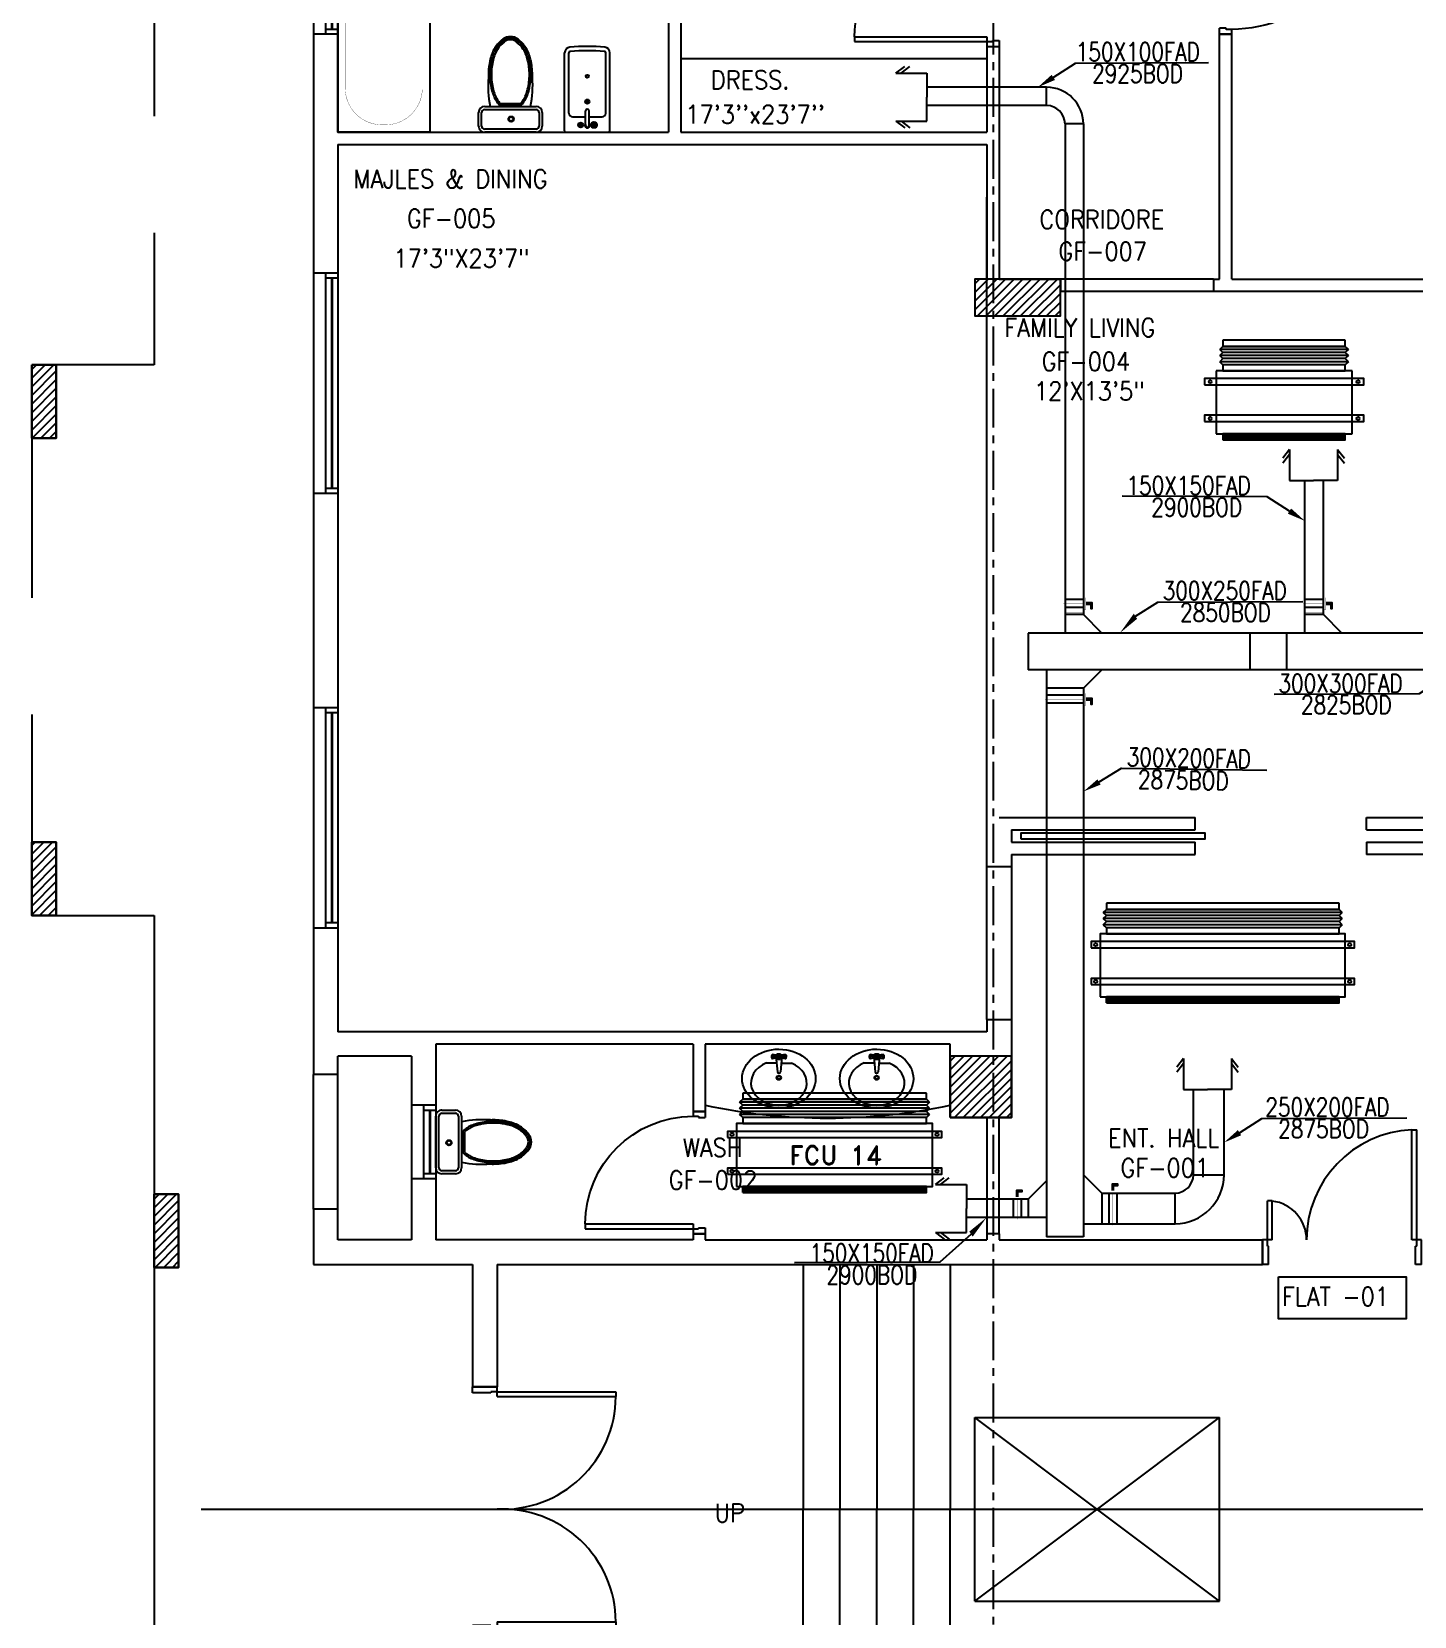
# Model space of a CAD drawing. Header units: millimetres. Extents: x -1288794 to 2153086, y -2701644 to -1335282.
# Drawn here: x 1378556 to 1389846, y -1492444 to -1479498 of the extents above; entities that cross this region are included whole.
import ezdxf

# ---------------------------------------------------------------- set-up
doc = ezdxf.new("R2010")
doc.units = ezdxf.units.MM
doc.header["$LTSCALE"] = 100
doc.linetypes.add('CENTER', pattern=[50.8, 31.75, -6.35, 6.35, -6.35])
doc.linetypes.add('DASHED2', pattern=[9.525, 6.35, -3.175])
for name, color, linetype in [('A-ANNO-TEXT', 8, 'Continuous'), ('A-DOOR', 4, 'Continuous'), ('A-FLOR-OVHD', 4, 'DASHED2'), ('A-FLOR-PFIX', 8, 'Continuous'), ('A-FLOR-SPCL', 8, 'Continuous'), ('A-GLAZ', 5, 'Continuous'), ('A-GRID', 253, 'CENTER'), ('A-WALL-FULL', 8, 'Continuous'), ('AC- VD', 5, 'Continuous'), ('AC-FAD', 6, 'Continuous'), ('AC-FAD TEXT', 6, 'Continuous'), ('AC-SAD TEXT', 3, 'Continuous'), ('FCU-AC', 160, 'Continuous'), ('L1-E014-C22-VAC (08-08-2010)$0$ETA-AC-DAMPER', 4, 'Continuous'), ('LINE', 1, 'Continuous'), ('S-COL- HACT.', 9, 'Continuous'), ('S-COL.', 8, 'Continuous')]:
    doc.layers.add(name, color=color, linetype=linetype)
doc.styles.add('ROMAND', font='romand')
doc.styles.add('ROMANS', font='romans.shx', dxfattribs={"width": 0.8})
doc.styles.add('SIMPLEX', font='simplex.shx', dxfattribs={"width": 0.8})
pattern_1 = [(45, (2502910.96, -1109556.65), (-35.355339, 35.355339), [])]

# ---------------------------------------------------------------- blocks, each defined once
blk = doc.blocks.new('D-200-DOUBLE')
for p, q in [((40, 200), (40, 1170)), ((40, 1170), (80, 1170)), ((80, 200), (80, 1170)), ((1920, 200), (1920, 1170)), ((1920, 1170), (1960, 1170)), ((1960, 200), (1960, 1170)), ((80, 200), (0, 200)), ((0, 200), (0, 0)), ((40, 200), (40, 148)), ((40, 148), (50, 148)), ((50, 148), (50, 0)), ((1920, 200), (1960, 200)), ((1950, 148), (1950, 0)), ((1960, 148), (1950, 148)), ((2000, 200), (1960, 200)), ((1960, 200), (1960, 148)), ((2000, 200), (2000, 0)), ((50, 0), (0, 0)), ((2000, 0), (1950, 0))]:
    blk.add_line(p, q)
at = {"linetype": 'Continuous'}
for centre, start, end in [((73, 242), 357.4314, 89.5378), ((1927, 242), 90.4622, 182.5686)]:
    blk.add_arc(centre, 928, start, end, dxfattribs=at)
blk = doc.blocks.new('D-120-R1')
for p, q in [((-80, 1180), (-40, 1180)), ((-80, 1180), (-80, 100)), ((-40, 1180), (-40, 55)), ((-1200, 100), (-1160, 100)), ((-1200, 100), (-1200, 0)), ((-1160, 100), (-1160, 55)), ((-1160, 55), (-1150, 55)), ((-1150, 55), (-1150, 0)), ((-80, 100), (0, 100)), ((-50, 55), (-40, 55)), ((-50, 55), (-50, 0)), ((-50, 0), (0, 0)), ((0, 100), (0, 0)), ((-1200, 0), (-1150, 0))]:
    blk.add_line(p, q)
at = {"linetype": 'Continuous'}
blk.add_arc((-80, 100), 1080, 90, 180, dxfattribs=at)
blk = doc.blocks.new('D-100-R1')
for p, q in [((-80, 980), (-80, 100)), ((-80, 980), (-40, 980)), ((-40, 980), (-40, 55)), ((-1000, 100), (-1000, 0)), ((-1000, 100), (-960, 100)), ((-960, 100), (-960, 55)), ((-960, 55), (-950, 55)), ((-950, 55), (-950, 0)), ((-80, 100), (0, 100)), ((-50, 55), (-50, 0)), ((-50, 55), (-40, 55)), ((-50, 0), (0, 0)), ((0, 100), (0, 0)), ((-1000, 0), (-950, 0))]:
    blk.add_line(p, q)
at = {"linetype": 'Continuous'}
blk.add_arc((-80, 100), 880, 90, 180, dxfattribs=at)
blk = doc.blocks.new('WC-1')
for p, q in [((-210, 0), (210, 0)), ((-260, -160), (-260, -50)), ((-235, -160), (-235, -50)), ((-210, -25), (210, -25)), ((235, -50), (235, -160)), ((260, -50), (260, -160)), ((210, -185), (-210, -185)), ((210, -210), (-210, -210)), ((91, -223), (-91, -223)), ((86, -235), (-86, -235))]:
    blk.add_line(p, q)
for radius in [22.1, 17.1]:
    blk.add_circle((-6, -107), radius)
for centre, radius, start, end in [((-210, -50), 50, 90, 180), ((-210, -50), 25, 90, 180), ((210, -50), 50, 360, 90), ((210, -50), 25, 360, 90), ((-210, -160), 50, 180, 270), ((-210, -160), 25, 180, 270), ((722, -383), 904, 168.9529, 184.0632), ((178, -428), 341, 149.8586, 166.4766), ((69, -365), 214, 138.4152, 149.8586), ((69, -365), 201, 139.9943, 149.8586), ((-69, -365), 201, 30.1414, 40.0057), ((-69, -365), 214, 30.1414, 41.5848), ((-178, -428), 341, 13.5234, 30.1414), ((210, -160), 25, 270, 360), ((210, -160), 50, 270, 360), ((352, -470), 520, 166.4766, 180), ((352, -470), 507, 166.4766, 180), ((178, -428), 328, 149.8586, 166.4766), ((-178, -428), 328, 13.5234, 30.1414), ((-352, -470), 507, 360, 13.5234), ((-352, -470), 520, 360, 13.5234), ((352, -470), 532, 177.5541, 180), ((352, -470), 532, 180, 193.5234), ((352, -470), 520, 180, 193.5234), ((352, -470), 507, 180, 193.5234), ((-352, -470), 507, 346.4766, 360), ((-352, -470), 520, 346.4766, 360), ((-352, -470), 532, 346.4766, 360), ((-352, -470), 532, 360, 2.4459), ((178, -512), 353, 193.5234, 210.1414), ((178, -512), 341, 193.5234, 210.1414), ((178, -512), 328, 193.5234, 210.1414), ((-178, -512), 328, 329.8586, 346.4766), ((-178, -512), 341, 329.8586, 346.4766), ((-178, -512), 353, 329.8586, 346.4766), ((69, -575), 226, 210.1414, 234.4972), ((69, -575), 214, 210.1414, 234.4972), ((69, -575), 201, 210.1414, 234.4972), ((0, -672), 108, 234.4972, 270), ((0, -672), 95.9, 234.4972, 270), ((0, -672), 83.4, 234.4972, 270), ((0, -672), 83.4, 270, 305.5028), ((0, -672), 95.9, 270, 305.5028), ((0, -672), 108, 270, 305.5028), ((-69, -575), 201, 305.5028, 329.8586), ((-69, -575), 214, 305.5028, 329.8586), ((-69, -575), 226, 305.5028, 329.8586)]:
    blk.add_arc(centre, radius, start, end)
at = {"linetype": 'Continuous', "ltscale": 50}
blk.add_arc((-722, -383), 904, 355.9368, 11.0471, dxfattribs=at)
blk = doc.blocks.new('BIDET-1')
for p, q in [((175, 0), (-175, 0)), ((-185, -10), (-185, -649)), ((-15, -125), (-120, -125)), ((-39, -59), (-69, -59)), ((-54, -44), (-54, -74)), ((-15, -54), (-15, -174)), ((15, -54), (15, -174)), ((120, -125), (15, -125)), ((39, -59), (69, -59)), ((54, -44), (54, -74)), ((185, -10), (185, -649)), ((-150, -155), (-150, -649)), ((12, -250), (-12, -250)), ((-9, -259), (9, -241)), ((-9, -241), (9, -259)), ((0, -238), (0, -262)), ((150, -155), (150, -649))]:
    blk.add_line(p, q)
for centre, radius in [((-54, -59), 25), ((-54, -59), 20), ((-54, -59), 15.2), ((-54, -59), 10.2), ((54, -59), 20), ((54, -59), 15.2), ((54, -59), 10.2), ((0, -250), 17.5), ((0, -250), 12.5), ((0, -457), 12.5), ((0, -457), 10)]:
    blk.add_circle(centre, radius)
for centre, radius, start, end in [((-175, -10), 10, 90, 180), ((175, -10), 10, 0, 90), ((-120, -155), 30, 90, 180), ((0, -54), 20, 318.5904, 221.4096), ((0, -54), 15, 0, 180), ((120, -155), 30, 0, 90), ((0, -174), 15, 180, 0), ((-140, -649), 45, 180, 265.2062), ((-140, -649), 10, 180, 265.2062), ((0, 1020), 1720, 265.2062, 274.7938), ((0, 1020), 1685, 265.2062, 274.7938), ((140, -649), 10, 274.7938, 0), ((140, -649), 45, 274.7938, 0)]:
    blk.add_arc(centre, radius, start, end)
blk = doc.blocks.new('BT-2')
blk.add_lwpolyline([(0, 750), (1700, 750), (1700, 0), (0, 0)], close=True)
at = {"const_width": 2}
blk.add_lwpolyline([(60, 690), (1340, 690, -0.414214), (1640, 390), (1640, 360, -0.414214), (1340, 60), (60, 60)], format="xyb", close=True, dxfattribs=at)
blk.add_circle((125, 375), 31.9)
blk = doc.blocks.new('W-180')
for p, q in [((1800, 100), (0, 100)), ((1800, 0), (0, 0)), ((40, 0), (40, 100)), ((1760, 100), (1760, 0))]:
    blk.add_line(p, q)
at = {"linetype": 'Continuous'}
for p, q in [((1760, 53), (40, 53)), ((1760, 47), (40, 47))]:
    blk.add_line(p, q, dxfattribs=at)
blk = doc.blocks.new('W-60')
for p, q in [((600, 100), (0, 100)), ((600, 0), (0, 0)), ((40, 0), (40, 100)), ((560, 100), (560, 0))]:
    blk.add_line(p, q)
at = {"linetype": 'Continuous'}
for p, q in [((560, 53), (40, 53)), ((560, 47), (40, 47))]:
    blk.add_line(p, q, dxfattribs=at)
blk = doc.blocks.new('D-130-R')
for p, q in [((1220, 200), (1220, 1100)), ((1220, 1100), (1260, 1100)), ((1260, 200), (1260, 1100)), ((80, 520), (40, 520)), ((40, 200), (40, 520)), ((80, 200), (80, 520)), ((0, 0), (0, 200)), ((80, 200), (0, 200)), ((40, 150), (40, 200)), ((50, 150), (40, 150)), ((50, 0), (50, 150)), ((1300, 200), (1220, 200)), ((1260, 150), (1250, 150)), ((1250, 0), (1250, 150)), ((1260, 150), (1260, 200)), ((1300, 0), (1300, 200)), ((50, 0), (0, 0)), ((1300, 0), (1250, 0))]:
    blk.add_line(p, q)
for centre, radius, start, end in [((1260, 200), 900, 92.5473, 180), ((40, 200), 320, 0, 82.8192)]:
    blk.add_arc(centre, radius, start, end)
blk = doc.blocks.new('LAV-2')
for p, q in [((-21, 393), (-55, 399)), ((-1, 363), (-1, 399)), ((53, 399), (20, 393)), ((-102, 330), (-23, 330)), ((-21, 369), (-55, 363)), ((-24, 385), (-49, 381)), ((-24, 377), (-49, 381)), ((-25, 381), (-13, 258)), ((-19, 381), (17, 381)), ((23, 381), (11, 257)), ((53, 363), (20, 369)), ((21, 329), (101, 329)), ((47, 381), (23, 385)), ((47, 381), (23, 376))]:
    blk.add_line(p, q)
for centre, radius in [((-1, 381), 24), ((-1, 381), 18), ((-1, 209), 18), ((-1, 209), 13.2)]:
    blk.add_circle(centre, radius)
blk.add_arc((-1, 257), 12, 179.8053, 359.8053)
for centre, major_axis, ratio in [((-1, 202), (-300, 1), 0.8), ((53, 381), (0.1, 18), 0.333333)]:
    blk.add_ellipse(centre, major_axis=major_axis, ratio=ratio)
at = {"extrusion": (0, 0, -1)}
blk.add_ellipse((-55, 381), major_axis=(0.1, 18), ratio=0.333333, dxfattribs=at)
blk.add_ellipse((-1, 166), major_axis=(-228, 1), ratio=0.8, start_param=5.174, end_param=10.533963)
for points, knots in [([(-55, 365), (-55, 366), (-55, 366), (-55, 366), (-55, 366), (-56, 367), (-56, 368), (-57, 370), (-57, 371), (-58, 374), (-58, 375), (-58, 379), (-58, 381), (-58, 386), (-58, 388), (-57, 392), (-57, 393), (-56, 394), (-56, 395), (-55, 396), (-55, 396), (-55, 396), (-55, 397), (-55, 397)], [3.378318, 3.378318, 3.378318, 3.378318, 3.519844, 3.519844, 3.66137, 3.66137, 3.925951, 3.925951, 4.190531, 4.190531, 4.455112, 4.455112, 4.86737, 4.86737, 5.279628, 5.279628, 5.565785, 5.565785, 5.785568, 5.785568, 5.957, 5.957, 6.04646, 6.04646, 6.04646, 6.04646]), ([(-55, 397), (-55, 397), (-54, 396), (-54, 396), (-54, 396), (-53, 395), (-53, 394), (-52, 392), (-52, 391), (-52, 388), (-51, 387), (-51, 383), (-51, 381), (-51, 376), (-52, 374), (-52, 370), (-53, 369), (-53, 368), (-54, 367), (-54, 366), (-54, 366), (-55, 366), (-55, 365), (-55, 365)], [0.236726, 0.236726, 0.236726, 0.236726, 0.378252, 0.378252, 0.519778, 0.519778, 0.784358, 0.784358, 1.048939, 1.048939, 1.313519, 1.313519, 1.725777, 1.725777, 2.138035, 2.138035, 2.424192, 2.424192, 2.643976, 2.643976, 2.815407, 2.815407, 2.904867, 2.904867, 2.904867, 2.904867]), ([(53, 396), (53, 396), (53, 396), (53, 396), (53, 395), (52, 394), (52, 394), (51, 392), (51, 390), (50, 388), (50, 386), (50, 383), (50, 380), (50, 376), (50, 373), (51, 370), (51, 369), (52, 367), (52, 367), (53, 366), (53, 365), (53, 365), (53, 365), (53, 365)], [0.236726, 0.236726, 0.236726, 0.236726, 0.378252, 0.378252, 0.519778, 0.519778, 0.784358, 0.784358, 1.048939, 1.048939, 1.313519, 1.313519, 1.725777, 1.725777, 2.138035, 2.138035, 2.424192, 2.424192, 2.643976, 2.643976, 2.815407, 2.815407, 2.904867, 2.904867, 2.904867, 2.904867]), ([(53, 365), (53, 365), (53, 365), (54, 366), (54, 366), (55, 367), (55, 368), (56, 370), (56, 371), (56, 373), (57, 375), (57, 379), (57, 381), (57, 386), (56, 388), (56, 391), (55, 392), (55, 394), (54, 395), (54, 396), (54, 396), (54, 396), (53, 396), (53, 396)], [3.378318, 3.378318, 3.378318, 3.378318, 3.519844, 3.519844, 3.66137, 3.66137, 3.925951, 3.925951, 4.190531, 4.190531, 4.455112, 4.455112, 4.86737, 4.86737, 5.279628, 5.279628, 5.565785, 5.565785, 5.785568, 5.785568, 5.957, 5.957, 6.04646, 6.04646, 6.04646, 6.04646])]:
    blk.add_open_spline(points, degree=3, knots=knots)
blk = doc.blocks.new('fcu 3.5 tr')
at = {"layer": 'FCU-AC'}
h = blk.add_hatch(dxfattribs=at)
h.set_pattern_fill('NET', color=3)
h.paths.add_polyline_path([(100970, -1580238), (99070, -1580238), (99070, -1580288), (100970, -1580288)])
at = {"layer": 'FCU-AC', "color": 1}
for p, q in [((100970, -1579475), (99070, -1579475)), ((99070, -1579475), (99070, -1579525)), ((100970, -1579525), (100970, -1579475)), ((99070, -1579525), (100970, -1579525)), ((100970, -1579675), (99070, -1579675)), ((99070, -1579675), (99070, -1579725)), ((99070, -1579725), (100970, -1579725)), ((100970, -1579725), (100970, -1579675))]:
    blk.add_line(p, q, dxfattribs=at)
at = {"layer": 'FCU-AC'}
for p, q in [((99045, -1579550), (99070, -1579525)), ((100995, -1579550), (99045, -1579550)), ((99045, -1579550), (99070, -1579575)), ((99045, -1579600), (99070, -1579575)), ((100995, -1579600), (99045, -1579600)), ((99045, -1579600), (99070, -1579625)), ((99045, -1579650), (99070, -1579625)), ((100970, -1579525), (99070, -1579525)), ((100970, -1579575), (99070, -1579575)), ((100970, -1579575), (99070, -1579575)), ((100970, -1579625), (99070, -1579625)), ((100970, -1579625), (99070, -1579625)), ((100995, -1579550), (100970, -1579525)), ((100995, -1579550), (100970, -1579575)), ((100995, -1579600), (100970, -1579575)), ((100995, -1579600), (100970, -1579625)), ((100995, -1579650), (100970, -1579625)), ((100995, -1579650), (99045, -1579650)), ((99045, -1579650), (99070, -1579675)), ((100995, -1579650), (100970, -1579675))]:
    blk.add_line(p, q, dxfattribs=at)
blk.add_lwpolyline([(99020, -1580238), (101020, -1580238), (101020, -1579725), (99020, -1579725)], close=True, dxfattribs=at)
at = {"layer": 'FCU-AC', "color": 6}
for points in [[(98945, -1579838), (101095, -1579838), (101095, -1579788), (98945, -1579788)], [(98945, -1580138), (101095, -1580138), (101095, -1580088), (98945, -1580088)]]:
    blk.add_lwpolyline(points, close=True, dxfattribs=at)
at = {"layer": 'FCU-AC', "color": 3}
blk.add_lwpolyline([(99070, -1580288), (100970, -1580288), (100970, -1580238), (99070, -1580238)], close=True, dxfattribs=at)
at = {"layer": 'FCU-AC', "color": 6}
for centre in [(98982, -1579813), (101057, -1579813), (98982, -1580113), (101057, -1580113)]:
    blk.add_circle(centre, 12.5, dxfattribs=at)
blk = doc.blocks.new('fcu 2.5 tr')
h = blk.add_hatch()
h.set_pattern_fill('NET', color=3)
h.paths.add_polyline_path([(83172, -1587743), (81672, -1587743), (81672, -1587793), (83172, -1587793)])
at = {"layer": 'FCU-AC', "color": 1}
for p, q in [((83172, -1586980), (81672, -1586980)), ((81672, -1586980), (81672, -1587030)), ((83172, -1587030), (83172, -1586980)), ((81672, -1587030), (83172, -1587030)), ((83172, -1587180), (81672, -1587180)), ((81672, -1587180), (81672, -1587230)), ((81672, -1587230), (83172, -1587230)), ((83172, -1587230), (83172, -1587180))]:
    blk.add_line(p, q, dxfattribs=at)
at = {"layer": 'FCU-AC'}
for p, q in [((81672, -1587030), (81647, -1587055)), ((83197, -1587055), (81647, -1587055)), ((81672, -1587080), (81647, -1587055)), ((81672, -1587080), (81647, -1587105)), ((83197, -1587105), (81647, -1587105)), ((81672, -1587130), (81647, -1587105)), ((81672, -1587130), (81647, -1587155)), ((83172, -1587030), (81672, -1587030)), ((83172, -1587080), (81672, -1587080)), ((83172, -1587080), (81672, -1587080)), ((83172, -1587130), (81672, -1587130)), ((83172, -1587130), (81672, -1587130)), ((83197, -1587055), (83172, -1587030)), ((83197, -1587055), (83172, -1587080)), ((83197, -1587105), (83172, -1587080)), ((83197, -1587105), (83172, -1587130)), ((83197, -1587155), (83172, -1587130)), ((83197, -1587155), (81647, -1587155)), ((81672, -1587180), (81647, -1587155)), ((83197, -1587155), (83172, -1587180))]:
    blk.add_line(p, q, dxfattribs=at)
blk.add_lwpolyline([(81622, -1587743), (83222, -1587743), (83222, -1587230), (81622, -1587230)], close=True, dxfattribs=at)
at = {"layer": 'FCU-AC', "color": 6}
for points in [[(81547, -1587343), (83297, -1587343), (83297, -1587293), (81547, -1587293)], [(81547, -1587643), (83297, -1587643), (83297, -1587593), (81547, -1587593)]]:
    blk.add_lwpolyline(points, close=True, dxfattribs=at)
at = {"layer": 'FCU-AC', "color": 3}
blk.add_lwpolyline([(81672, -1587793), (83172, -1587793), (83172, -1587743), (81672, -1587743)], close=True, dxfattribs=at)
at = {"layer": 'FCU-AC', "color": 6}
for centre in [(81584, -1587318), (83259, -1587318), (81584, -1587618), (83259, -1587618)]:
    blk.add_circle(centre, 12.5, dxfattribs=at)
blk = doc.blocks.new('fcu-1    1.5 tr')
h = blk.add_hatch()
h.set_pattern_fill('NET', color=3)
h.paths.add_polyline_path([(78733, -1589179), (77733, -1589179), (77733, -1589229), (78733, -1589229)])
at = {"color": 3}
blk.add_lwpolyline([(77733, -1589229), (78733, -1589229), (78733, -1589179), (77733, -1589179)], close=True, dxfattribs=at)
at = {"layer": 'FCU-AC', "color": 1}
for p, q in [((78733, -1588416), (77733, -1588416)), ((77733, -1588416), (77733, -1588466)), ((78733, -1588466), (78733, -1588416)), ((77733, -1588466), (78733, -1588466)), ((78733, -1588616), (77733, -1588616)), ((77733, -1588616), (77733, -1588666)), ((77733, -1588666), (78733, -1588666)), ((78733, -1588666), (78733, -1588616))]:
    blk.add_line(p, q, dxfattribs=at)
at = {"layer": 'FCU-AC', "color": 5}
for p, q in [((77733, -1588466), (77708, -1588491)), ((78758, -1588491), (77708, -1588491)), ((77733, -1588516), (77708, -1588491)), ((77733, -1588516), (77708, -1588541)), ((78758, -1588541), (77708, -1588541)), ((77733, -1588566), (77708, -1588541)), ((77733, -1588566), (77708, -1588591)), ((78733, -1588516), (77733, -1588516)), ((78733, -1588566), (77733, -1588566)), ((78758, -1588491), (78733, -1588466)), ((78758, -1588491), (78733, -1588516)), ((78758, -1588541), (78733, -1588516)), ((78758, -1588541), (78733, -1588566)), ((78758, -1588591), (78733, -1588566)), ((78758, -1588591), (77708, -1588591)), ((77733, -1588616), (77708, -1588591)), ((78758, -1588591), (78733, -1588616))]:
    blk.add_line(p, q, dxfattribs=at)
at = {"layer": 'FCU-AC'}
for p, q in [((78733, -1588466), (77733, -1588466)), ((78788, -1588666), (77678, -1588666)), ((77678, -1588666), (77678, -1589179)), ((78788, -1589179), (78788, -1588666)), ((77678, -1589179), (78788, -1589179))]:
    blk.add_line(p, q, dxfattribs=at)
at = {"layer": 'FCU-AC', "color": 2}
for p, q in [((78733, -1588516), (77733, -1588516)), ((78733, -1588566), (77733, -1588566))]:
    blk.add_line(p, q, dxfattribs=at)
at = {"layer": 'FCU-AC', "color": 6}
for points in [[(77583, -1588779), (78883, -1588779), (78883, -1588729), (77583, -1588729)], [(77583, -1589079), (78883, -1589079), (78883, -1589029), (77583, -1589029)]]:
    blk.add_lwpolyline(points, close=True, dxfattribs=at)
for centre in [(77629, -1588755), (78837, -1588755), (77629, -1589055), (78837, -1589055)]:
    blk.add_circle(centre, 12.5, dxfattribs=at)
blk = doc.blocks.new('*U710')
at = {"layer": 'L1-E014-C22-VAC (08-08-2010)$0$ETA-AC-DAMPER', "color": 5}
for p, q in [((-33, 0), (-33, 150)), ((33, 0), (33, 150))]:
    blk.add_line(p, q, dxfattribs=at)
for points, const_width in [([(-91, 150), (91, 150)], 1.82), ([(0, 0), (0, 164)], 1.5), ([(-91, 0), (91, 0)], 1.82), ([(-48, 0), (-48, -20), (48, -20), (48, 0)], 1.5)]:
    blk.add_lwpolyline(points, dxfattribs=dict(at, const_width=const_width))
at = {"layer": 'L1-E014-C22-VAC (08-08-2010)$0$ETA-AC-DAMPER', "color": 5, "const_width": 1.82}
blk.add_lwpolyline([(75, 150), (75, 0), (-75, 0), (-75, 150)], close=True, dxfattribs=at)
at = {"layer": 'L1-E014-C22-VAC (08-08-2010)$0$ETA-AC-DAMPER', "color": 5}
blk.add_lwpolyline([(6, -20), (6, -62), (40, -62), (40, -72), (-6, -72), (-6, -20)], dxfattribs=at)
blk = doc.blocks.new('*U266')
at = {"layer": 'L1-E014-C22-VAC (08-08-2010)$0$ETA-AC-DAMPER', "color": 5}
for p, q in [((-33, 0), (-33, 300)), ((33, 0), (33, 300))]:
    blk.add_line(p, q, dxfattribs=at)
for points, const_width in [([(-91, 300), (91, 300)], 1.82), ([(0, 0), (0, 314)], 1.5), ([(-91, 0), (91, 0)], 1.82), ([(-48, 0), (-48, -20), (48, -20), (48, 0)], 1.5)]:
    blk.add_lwpolyline(points, dxfattribs=dict(at, const_width=const_width))
at = {"layer": 'L1-E014-C22-VAC (08-08-2010)$0$ETA-AC-DAMPER', "color": 5, "const_width": 1.82}
blk.add_lwpolyline([(75, 300), (75, 0), (-75, 0), (-75, 300)], close=True, dxfattribs=at)
at = {"layer": 'L1-E014-C22-VAC (08-08-2010)$0$ETA-AC-DAMPER', "color": 5}
blk.add_lwpolyline([(6, -20), (6, -62), (40, -62), (40, -72), (-6, -72), (-6, -20)], dxfattribs=at)
blk = doc.blocks.new('*U265')
at = {"layer": 'L1-E014-C22-VAC (08-08-2010)$0$ETA-AC-DAMPER', "color": 5}
for p, q in [((-33, 0), (-33, 250)), ((33, 0), (33, 250))]:
    blk.add_line(p, q, dxfattribs=at)
for points, const_width in [([(0, 0), (0, 264)], 1.5), ([(-91, 250), (91, 250)], 1.82), ([(-91, 0), (91, 0)], 1.82), ([(-48, 0), (-48, -20), (48, -20), (48, 0)], 1.5)]:
    blk.add_lwpolyline(points, dxfattribs=dict(at, const_width=const_width))
at = {"layer": 'L1-E014-C22-VAC (08-08-2010)$0$ETA-AC-DAMPER', "color": 5, "const_width": 1.82}
blk.add_lwpolyline([(75, 250), (75, 0), (-75, 0), (-75, 250)], close=True, dxfattribs=at)
at = {"layer": 'L1-E014-C22-VAC (08-08-2010)$0$ETA-AC-DAMPER', "color": 5}
blk.add_lwpolyline([(6, -20), (6, -62), (40, -62), (40, -72), (-6, -72), (-6, -20)], dxfattribs=at)
blk = doc.blocks.new('FAD OUTLET')
at = {"layer": 'AC-FAD'}
for p, q in [((-253, 196), (-182, 251)), ((-253, 196), (0, 196)), ((-212, 196), (-141, 251)), ((0, 196), (0, 0)), ((0, -196), (0, 0)), ((-253, -196), (0, -196)), ((-253, -196), (-182, -251)), ((-212, -196), (-141, -251))]:
    blk.add_line(p, q, dxfattribs=at)

msp = doc.modelspace()

# ---------------------------------------------------------------- hatches: boundary and pattern name
at = {"layer": 'S-COL- HACT.', "linetype": 'Continuous', "ltscale": 3}
h = msp.add_hatch(dxfattribs=at)
h.set_pattern_fill('ANSI31', color=256, scale=400, style=0)
h.set_pattern_definition(pattern_1)
h.paths.add_polyline_path([(1386955.8, -1481518.6), (1386255.8, -1481518.6), (1386255.8, -1481818.6), (1386955.8, -1481818.6)])
h = msp.add_hatch(dxfattribs=at)
h.set_pattern_fill('ANSI31', color=256, scale=400, style=0)
h.set_pattern_definition(pattern_1)
h.paths.add_polyline_path([(1378555.8, -1482218.6), (1378555.8, -1482818.6), (1378755.8, -1482818.6), (1378755.8, -1482218.6)])
h = msp.add_hatch(dxfattribs=at)
h.set_pattern_fill('ANSI31', color=256, scale=400, style=0)
h.set_pattern_definition(pattern_1)
h.paths.add_polyline_path([(1378555.8, -1486118.6), (1378555.8, -1486718.6), (1378755.8, -1486718.6), (1378755.8, -1486118.6)])
h = msp.add_hatch(dxfattribs=at)
h.set_pattern_fill('ANSI31', color=256, scale=400, style=0)
h.set_pattern_definition(pattern_1)
h.paths.add_polyline_path([(1386055.8, -1488368.6), (1386555.8, -1488368.6), (1386555.8, -1487868.6), (1386055.8, -1487868.6)])
h = msp.add_hatch(dxfattribs=at)
h.set_pattern_fill('ANSI31', color=256, scale=400, style=0)
h.set_pattern_definition(pattern_1)
h.paths.add_polyline_path([(1386055.8, -1488368.6), (1386555.8, -1488368.6), (1386555.8, -1487868.6), (1386055.8, -1487868.6)])
h = msp.add_hatch(dxfattribs=at)
h.set_pattern_fill('ANSI31', color=256, scale=400, style=0)
h.set_pattern_definition(pattern_1)
h.paths.add_polyline_path([(1379555.8, -1488993.6), (1379555.8, -1489593.6), (1379755.8, -1489593.6), (1379755.8, -1488993.6)])

# ---------------------------------------------------------------- linework, layer by layer
for p, q in [((1386355.8, -1479718.6), (1383855.8, -1479718.6)), ((1383855.8, -1480318.6), (1386355.8, -1480318.6)), ((1386355.8, -1486318.6), (1386355.8, -1480850))]:
    msp.add_line(p, q)
at = {"layer": 'A-ANNO-TEXT', "color": 5}
msp.add_lwpolyline([(1388736.8, -1489671.5), (1389779.1, -1489671.5), (1389779.1, -1490013.9), (1388736.8, -1490013.9)], close=True, dxfattribs=at)
at = {"layer": 'A-DOOR', "ltscale": 3}
msp.add_lwpolyline([(1386635.7, -1486093.6), (1386635.7, -1486043.6), (1388135.7, -1486043.6), (1388135.7, -1486093.6), (1386635.7, -1486093.6)], dxfattribs=at)
at = {"layer": 'A-FLOR-OVHD', "linetype": 'Continuous', "ltscale": 3}
for p, q in [((1388205.8, -1481518.6), (1386955.8, -1481518.6)), ((1386955.8, -1481618.6), (1388205.8, -1481618.6)), ((1386355.8, -1487568.6), (1386355.8, -1486318.6)), ((1386555.8, -1486318.6), (1386555.8, -1487568.6)), ((1378555.8, -1486718.6), (1379555.8, -1486718.6)), ((1378555.8, -1486718.6), (1379555.8, -1486718.6)), ((1379555.8, -1486718.6), (1379555.8, -1496418.6)), ((1379555.8, -1486718.6), (1379555.8, -1496418.6)), ((1386355.8, -1488368.6), (1386355.8, -1489318.6)), ((1386455.8, -1489318.6), (1386455.8, -1488368.6))]:
    msp.add_line(p, q, dxfattribs=at)
at = {"layer": 'A-FLOR-OVHD', "ltscale": 3}
msp.add_lwpolyline([(1402155.8, -1472568.6), (1393755.8, -1472568.6), (1393755.8, -1473868.6), (1392455.8, -1473868.6), (1392455.8, -1472568.6), (1388155.8, -1472568.6), (1388155.8, -1472968.6), (1386455.8, -1472968.6), (1386455.8, -1472568.6), (1379555.8, -1472568.6), (1379555.8, -1482218.6), (1378555.8, -1482218.6), (1378555.8, -1486718.6)], dxfattribs=at)
at = {"layer": 'A-FLOR-SPCL', "ltscale": 3}
for p, q in [((1384855.8, -1489568.6), (1384855.8, -1491568.6)), ((1385155.8, -1489568.6), (1385155.8, -1491568.6)), ((1385455.8, -1489568.6), (1385455.8, -1491568.6)), ((1385755.8, -1489568.6), (1385755.8, -1491568.6)), ((1386055.8, -1489568.6), (1386055.8, -1491568.6)), ((1384855.8, -1493568.6), (1384855.8, -1491568.6)), ((1385155.8, -1493568.6), (1385155.8, -1491568.6)), ((1385455.8, -1493568.6), (1385455.8, -1491568.6)), ((1385755.8, -1493568.6), (1385755.8, -1491568.6)), ((1386055.8, -1493568.6), (1386055.8, -1491568.6))]:
    msp.add_line(p, q, dxfattribs=at)
msp.add_arc((1385055.8, -1483551.9), 4821.5, 258.02979, 281.97021, dxfattribs=at)
at = {"layer": 'A-GLAZ', "ltscale": 3}
for p, q in [((1380855.8, -1478918.6), (1380855.8, -1479518.6)), ((1380855.8, -1481468.6), (1380855.8, -1483268.6)), ((1380855.8, -1485018.6), (1380855.8, -1486818.6)), ((1380855.8, -1489118.6), (1380855.8, -1488018.6)), ((1381055.8, -1489118.6), (1381055.8, -1488018.6)), ((1381655.8, -1488268.6), (1381655.8, -1488868.6))]:
    msp.add_line(p, q, dxfattribs=at)
at = {"layer": 'A-GRID', "ltscale": 0.1}
msp.add_line((1386405.8, -1465142.6), (1386405.8, -1513277), dxfattribs=at)
at = {"layer": 'A-WALL-FULL', "ltscale": 3}
for p, q in [((1383755.8, -1479318.6), (1383755.8, -1480318.6)), ((1383855.8, -1479318.6), (1383855.8, -1480318.6)), ((1380855.8, -1479518.6), (1380855.8, -1480218.6)), ((1381055.8, -1479518.6), (1380855.8, -1479518.6)), ((1381055.8, -1479518.6), (1381055.8, -1480318.6)), ((1388255.8, -1479518.6), (1388355.8, -1479518.6)), ((1388255.8, -1481518.6), (1388255.8, -1479518.6)), ((1388355.8, -1481518.6), (1388355.8, -1479518.6)), ((1386355.8, -1479618.6), (1386455.8, -1479618.6)), ((1386355.8, -1479618.6), (1386355.8, -1480318.6)), ((1386455.8, -1479618.6), (1386455.8, -1481518.6)), ((1380855.8, -1480218.6), (1380855.8, -1480218.6)), ((1380855.8, -1480218.6), (1380855.8, -1481468.6)), ((1381055.8, -1480318.6), (1383755.8, -1480318.6)), ((1381055.8, -1480418.6), (1386355.8, -1480418.6)), ((1381055.8, -1480418.6), (1381055.8, -1481468.6)), ((1386355.8, -1480418.6), (1386355.8, -1481518.6)), ((1380855.8, -1481468.6), (1381055.8, -1481468.6)), ((1380855.8, -1481468.6), (1381055.8, -1481468.6)), ((1386455.8, -1481518.6), (1386955.8, -1481518.6)), ((1386955.8, -1481518.6), (1386955.8, -1481618.6)), ((1388205.8, -1481518.6), (1388255.8, -1481518.6)), ((1388205.8, -1481518.6), (1388205.8, -1481618.6)), ((1388205.8, -1481618.6), (1390155.8, -1481618.6)), ((1388355.8, -1481518.6), (1393755.8, -1481518.6)), ((1378755.8, -1482218.6), (1378555.8, -1482218.6)), ((1378555.8, -1482218.6), (1378555.8, -1482818.6, 0)), ((1378755.8, -1482818.6), (1378755.8, -1482218.6)), ((1378555.8, -1482818.6, 0), (1378755.8, -1482818.6)), ((1380855.8, -1483268.6), (1381055.8, -1483268.6)), ((1380855.8, -1483268.6), (1380855.8, -1485018.6)), ((1381055.8, -1483268.6), (1381055.8, -1485018.6)), ((1380855.8, -1485018.6), (1381055.8, -1485018.6)), ((1386455.8, -1485918.6), (1388055.8, -1485918.6)), ((1386555.8, -1486018.6), (1388055.8, -1486018.6)), ((1386555.8, -1486018.6), (1386555.8, -1486118.6)), ((1388055.8, -1486018.6), (1388055.8, -1485918.6)), ((1389455.8, -1486018.6), (1389455.8, -1485918.6)), ((1389455.8, -1485918.6), (1390255.8, -1485918.6)), ((1389455.8, -1486018.6), (1390155.8, -1486018.6)), ((1378755.8, -1486118.6, 0), (1378555.8, -1486118.6, 0)), ((1378555.8, -1486118.6, 0), (1378555.8, -1486718.6)), ((1378755.8, -1486718.6, 0), (1378755.8, -1486118.6, 0)), ((1386555.8, -1486118.6), (1388055.8, -1486118.6)), ((1388055.8, -1486218.6), (1388055.8, -1486118.6)), ((1389455.8, -1486118.6), (1390155.8, -1486118.6)), ((1389455.8, -1486118.6), (1389455.8, -1486218.6)), ((1386555.8, -1486218.6), (1386555.8, -1486318.6)), ((1386555.8, -1486218.6), (1388055.8, -1486218.6)), ((1390155.8, -1486218.6), (1389455.8, -1486218.6)), ((1386355.8, -1486318.6), (1386555.8, -1486318.6)), ((1378555.8, -1486718.6), (1378755.8, -1486718.6, 0)), ((1380855.8, -1486818.6), (1380855.8, -1488018.6)), ((1380855.8, -1486818.6), (1381055.8, -1486818.6)), ((1381055.8, -1486818.6), (1381055.8, -1487668.6)), ((1386355.8, -1487568.6), (1386555.8, -1487568.6)), ((1386355.8, -1487568.6), (1386355.8, -1487668.6)), ((1386555.8, -1487568.6), (1386555.8, -1488368.6)), ((1386355.8, -1487668.6), (1381055.8, -1487668.6)), ((1381855.8, -1487768.6), (1381855.8, -1488268.6)), ((1383955.8, -1487768.6), (1381855.8, -1487768.6)), ((1383955.8, -1487768.6), (1383955.8, -1488318.6)), ((1384055.8, -1487768.6), (1384055.8, -1488318.6)), ((1386055.8, -1487768.6), (1384055.8, -1487768.6)), ((1386055.8, -1488368.6), (1386055.8, -1487768.6)), ((1381655.8, -1487868.6), (1381055.8, -1487868.6)), ((1381055.8, -1488018.6), (1381055.8, -1487868.6)), ((1381655.8, -1487868.6), (1381655.8, -1488268.6)), ((1381055.8, -1488018.6), (1380855.8, -1488018.6)), ((1381855.8, -1488268.6), (1381655.8, -1488268.6)), ((1384055.8, -1488318.6), (1383955.8, -1488318.6)), ((1386555.8, -1488368.6), (1386055.8, -1488368.6)), ((1381855.8, -1488868.6), (1381655.8, -1488868.6)), ((1381655.8, -1488868.6), (1381655.8, -1489368.6)), ((1381855.8, -1488868.6), (1381855.8, -1489368.6)), ((1379555.8, -1489593.6), (1379555.8, -1488993.6)), ((1379555.8, -1488993.6), (1379755.8, -1488993.6)), ((1379755.8, -1488993.6), (1379755.8, -1489593.6)), ((1381055.8, -1489118.6), (1380855.8, -1489118.6)), ((1380855.8, -1489118.6), (1380855.8, -1489568.6)), ((1381055.8, -1489368.6), (1381055.8, -1489118.6)), ((1381655.8, -1489368.6), (1381055.8, -1489368.6)), ((1383955.8, -1489368.6), (1381855.8, -1489368.6)), ((1384055.8, -1489318.6), (1383955.8, -1489318.6)), ((1383955.8, -1489318.6), (1383955.8, -1489368.6)), ((1384055.8, -1489318.6), (1384055.8, -1489368.6)), ((1384055.8, -1489368.6), (1386355.8, -1489368.6)), ((1386355.8, -1489318.6), (1386355.8, -1489368.6)), ((1386455.8, -1489318.6), (1386355.8, -1489318.6)), ((1386455.8, -1489318.6), (1386455.8, -1489368.6)), ((1386455.8, -1489368.6), (1388605.8, -1489368.6)), ((1388605.8, -1489368.6), (1388605.8, -1489568.6)), ((1379755.8, -1489593.6, 0), (1379555.8, -1489593.6)), ((1380855.8, -1489568.6), (1382155.8, -1489568.6)), ((1382155.8, -1489568.6), (1382155.8, -1490568.6)), ((1382355.8, -1489568.6), (1388605.8, -1489568.6)), ((1382355.8, -1489568.6), (1382355.8, -1490568.6)), ((1382155.8, -1490568.6), (1382355.8, -1490568.6)), ((1379939.6, -1491568.6), (1406355.8, -1491568.6))]:
    msp.add_line(p, q, dxfattribs=at)
at = {"layer": 'A-WALL-FULL', "linetype": 'Continuous', "ltscale": 3}
for p, q in [((1386355.8, -1481518.6), (1386255.8, -1481518.6)), ((1386255.8, -1481518.6), (1386255.8, -1481818.6)), ((1386255.8, -1481818.6), (1386355.8, -1481818.6))]:
    msp.add_line(p, q, dxfattribs=at)
msp.add_lwpolyline([(1378555.8, -1482218.6), (1378755.8, -1482218.6), (1378755.8, -1482818.6), (1378555.8, -1482818.6)], close=True, dxfattribs=at)
at = {"layer": 'A-WALL-FULL', "linetype": 'Continuous', "ltscale": 3, "elevation": 0}
msp.add_lwpolyline([(1378555.8, -1486118.6), (1378755.8, -1486118.6), (1378755.8, -1486718.6), (1378555.8, -1486718.6)], close=True, dxfattribs=at)
at = {"layer": 'AC-FAD'}
for p, q in [((1386843.5, -1479951.8), (1385868.7, -1479951.8)), ((1386843.5, -1480101.8), (1386843.5, -1479951.8)), ((1386843.5, -1480101.8), (1385868.7, -1480101.8)), ((1386993.5, -1480251.8), (1386993.5, -1484410.4)), ((1387143.5, -1480251.8), (1386993.5, -1480251.8)), ((1387143.5, -1480251.8), (1387143.5, -1484260.4)), ((1388953, -1484410.4), (1388953, -1483164.2)), ((1389103, -1484260.4), (1389103, -1483165.5)), ((1387143.5, -1484260.4), (1386993.5, -1484260.4)), ((1387293.5, -1484410.4), (1387143.5, -1484260.4)), ((1389103, -1484260.4), (1388953, -1484260.4)), ((1389253, -1484410.4), (1389103, -1484260.4)), ((1391420.7, -1484410.4), (1386693.5, -1484410.4)), ((1386693.5, -1484410.4), (1386693.5, -1484710.4)), ((1388503, -1484410.4), (1388503, -1484710.4)), ((1388803, -1484410.4), (1388803, -1484710.4)), ((1391570.7, -1484710.4), (1386693.5, -1484710.4)), ((1386843.5, -1484710.4), (1386843.5, -1489343.6)), ((1387293.5, -1484710.4), (1387143.5, -1484860.4)), ((1387143.5, -1484860.4), (1386843.5, -1484860.4)), ((1387143.5, -1484860.4), (1387143.5, -1489343.6)), ((1388041.9, -1488835.9), (1388041.9, -1488139.3)), ((1388291.9, -1488835.9), (1388291.9, -1488139.3)), ((1386843.5, -1488885.9), (1386693.5, -1489035.9)), ((1387143.5, -1488835.9), (1387293.5, -1488985.9)), ((1388041.9, -1488835.9), (1388291.9, -1488835.9)), ((1387293.5, -1488985.9), (1387293.5, -1489235.9)), ((1387293.5, -1488985.9), (1387891.9, -1488985.9)), ((1387891.9, -1489235.9), (1387891.9, -1488985.9)), ((1386693.5, -1489035.9), (1386189.9, -1489035.9)), ((1386693.5, -1489035.9), (1386693.5, -1489185.9)), ((1386843.5, -1489185.9), (1386189.9, -1489185.9)), ((1387143.5, -1489235.9), (1387891.9, -1489235.9)), ((1387143.5, -1489343.6), (1386843.5, -1489343.6))]:
    msp.add_line(p, q, dxfattribs=at)
for centre, radius, start, end in [((1386843.5, -1480251.8), 300, 360, 90), ((1386843.5, -1480251.8), 150, 360, 90), ((1387891.9, -1488835.9), 150, 270, 0), ((1387891.9, -1488835.9), 400, 270, 0)]:
    msp.add_arc(centre, radius, start, end, dxfattribs=at)
at = {"layer": 'AC-FAD TEXT'}
for points in [[(1386897.9, -1479871.3), (1387080, -1479755.5), (1388164.9, -1479750.6)], [(1388826.4, -1483414.5), (1388644.3, -1483298.7), (1387459.3, -1483293.3)], [(1387568.6, -1484273.5), (1387750.7, -1484157.7), (1388935.7, -1484152.3)], [(1390067.5, -1484790.9), (1389885.4, -1484906.7), (1388700.3, -1484912.1)], [(1387271.5, -1485627.4), (1387455.8, -1485515), (1388640.7, -1485532.1)], [(1388418.4, -1488492.7), (1388600.5, -1488376.9), (1389785.6, -1488371.5)], [(1386226.1, -1489321), (1385970.7, -1489551.5), (1384785.6, -1489556.8)]]:
    msp.add_lwpolyline(points, dxfattribs=at)
for points in [[(1386884.5, -1479850.2), (1386771.4, -1479951.8), (1386911.3, -1479892.4)], [(1388839.8, -1483393.4), (1388953, -1483495), (1388813, -1483435.6)], [(1387555.2, -1484252.4), (1387442, -1484410.4), (1387582, -1484294.6)], [(1387258.5, -1485606), (1387143.5, -1485705.5), (1387284.5, -1485648.7)], [(1388405, -1488471.6), (1388291.9, -1488573.2), (1388431.9, -1488513.8)], [(1386239.6, -1489342.1), (1386352.7, -1489185.9), (1386212.7, -1489299.9)]]:
    msp.add_solid(points, dxfattribs=at)
at = {"layer": 'LINE', "linetype": 'CENTER', "ltscale": 0.8}
for p, q in [((1386255.8, -1492318.6), (1388255.8, -1490818.6)), ((1388255.8, -1492318.6), (1386255.8, -1490818.6)), ((1386255.8, -1490818.6), (1388255.8, -1490818.6)), ((1386255.8, -1492318.6), (1386255.8, -1490818.6)), ((1388255.8, -1492318.6), (1388255.8, -1490818.6)), ((1386255.8, -1492318.6), (1388255.8, -1492318.6))]:
    msp.add_line(p, q, dxfattribs=at)
at = {"layer": 'S-COL.', "linetype": 'Continuous', "ltscale": 3}
for points in [[(1386955.8, -1481518.6), (1386255.8, -1481518.6), (1386255.8, -1481818.6), (1386955.8, -1481818.6)], [(1386955.8, -1481518.6), (1386255.8, -1481518.6), (1386255.8, -1481818.6), (1386955.8, -1481818.6)], [(1386955.8, -1481518.6), (1386255.8, -1481518.6), (1386255.8, -1481818.6), (1386955.8, -1481818.6)], [(1378555.8, -1482218.6), (1378555.8, -1482818.6), (1378755.8, -1482818.6), (1378755.8, -1482218.6)], [(1378555.8, -1482218.6), (1378555.8, -1482818.6), (1378755.8, -1482818.6), (1378755.8, -1482218.6)], [(1378555.8, -1482218.6), (1378555.8, -1482818.6), (1378755.8, -1482818.6), (1378755.8, -1482218.6)], [(1386055.8, -1488368.6), (1386555.8, -1488368.6), (1386555.8, -1487868.6), (1386055.8, -1487868.6)], [(1379555.8, -1488993.6), (1379555.8, -1489593.6), (1379755.8, -1489593.6), (1379755.8, -1488993.6)], [(1379555.8, -1488993.6), (1379555.8, -1489593.6), (1379755.8, -1489593.6), (1379755.8, -1488993.6)], [(1379555.8, -1488993.6), (1379555.8, -1489593.6), (1379755.8, -1489593.6), (1379755.8, -1488993.6)]]:
    msp.add_lwpolyline(points, close=True, dxfattribs=at)
at = {"layer": 'S-COL.', "linetype": 'Continuous', "ltscale": 3, "elevation": 0}
msp.add_lwpolyline([(1378555.8, -1486118.6), (1378555.8, -1486718.6), (1378755.8, -1486718.6), (1378755.8, -1486118.6)], close=True, dxfattribs=at)
msp.add_lwpolyline([(1378555.8, -1486118.6), (1378555.8, -1486718.6), (1378755.8, -1486718.6), (1378755.8, -1486118.6)], close=True, dxfattribs=at)
msp.add_lwpolyline([(1378555.8, -1486118.6), (1378555.8, -1486718.6), (1378755.8, -1486718.6), (1378755.8, -1486118.6)], close=True, dxfattribs=at)

# ---------------------------------------------------------------- block references
at = {"layer": 'A-DOOR', "ltscale": 3, "xscale": -1}
for name, p, rotation in [('D-120-R1', (1388255.8, -1478318.6), 270), ('D-120-R1', (1386455.8, -1479618.6), 90), ('D-100-R1', (1384055.8, -1489318.6), 90)]:
    msp.add_blockref(name, p, dxfattribs=dict(at, rotation=rotation))
at = {"layer": 'A-DOOR', "ltscale": 3}
msp.add_blockref('D-130-R', (1388605.8, -1489568.6), dxfattribs=at)
at = {"layer": 'A-DOOR', "ltscale": 3, "rotation": 270}
msp.add_blockref('D-200-DOUBLE', (1382155.8, -1490568.6), dxfattribs=at)
at = {"layer": 'A-FLOR-PFIX', "ltscale": 3}
for name, p, rotation in [('BT-2', (1381055.8, -1478618.6), 270), ('WC-1', (1382464.6, -1480318.6), 180), ('BIDET-1', (1383092.8, -1480318.6), 180), ('WC-1', (1381855.8, -1488568.6), 90)]:
    msp.add_blockref(name, p, dxfattribs=dict(at, rotation=rotation))
for p in [(1384657.9, -1488252.4), (1385456.2, -1488252.4)]:
    msp.add_blockref('LAV-2', p, dxfattribs=at)
at = {"layer": 'A-GLAZ', "ltscale": 3, "rotation": 90}
for name, p in [('W-60', (1381055.8, -1479518.6)), ('W-180', (1381055.8, -1483268.6)), ('W-180', (1381055.8, -1486818.6)), ('W-60', (1381855.8, -1488868.6))]:
    msp.add_blockref(name, p, dxfattribs=at)
at = {"layer": 'AC- VD', "xscale": -1}
for name, p, rotation in [('*U710', (1387143.5, -1484169.7), 90), ('*U710', (1389103, -1484169.7), 90), ('*U266', (1387143.5, -1484951.2), 90), ('*U710', (1386602.7, -1489035.9), 180), ('*U265', (1387384.2, -1488985.9), 180)]:
    msp.add_blockref(name, p, dxfattribs=dict(at, rotation=rotation))
at = {"layer": 'AC-FAD'}
for p in [(1385866.4, -1480033), (1386189.9, -1489111.5)]:
    msp.add_blockref('FAD OUTLET', p, dxfattribs=at)
at = {"layer": 'AC-FAD', "rotation": 270}
for p in [(1389023.6, -1483164.2), (1388156.7, -1488139.3)]:
    msp.add_blockref('FAD OUTLET', p, dxfattribs=at)
at = {"layer": 'FCU-AC'}
msp.add_blockref('fcu-1    1.5 tr', (1310549.3, 106397.1), dxfattribs=at)
at = {"layer": 'FCU-AC', "color": 3}
for name, p in [('fcu 3.5 tr', (1288261.2, 92856.4)), ('fcu 2.5 tr', (1302689.7, 98811.4))]:
    msp.add_blockref(name, p, dxfattribs=at)

# ---------------------------------------------------------------- texts
at = {"layer": 'A-ANNO-TEXT', "style": 'ROMANS', "width": 0.9}
for s, p in [('DRESS.', (1384101.2, -1479966.3)), ("17'3''x23'7''", (1383892.8, -1480248.6)), ('MAJLES & DINING', (1381182.6, -1480775.4)), ('GF-005', (1381619.6, -1481098.7)), ('CORRIDORE', (1386784.6, -1481106.4)), ('GF-007', (1386939.4, -1481367.1)), ('17\'3"X23\'7"', (1381509.4, -1481423.9)), ('FAMILY LIVING', (1386498.4, -1481990.3)), ('GF-004', (1386802.5, -1482266.3)), ('12\'X13\'5"', (1386740.4, -1482509)), ('ENT. HALL', (1387345, -1488612)), ('WASH', (1383872.9, -1488689.9)), ('GF-001', (1387446.5, -1488854.8)), ('GF-002', (1383757, -1488954.5)), ('UP', (1384131.5, -1491673.9))]:
    msp.add_text(s, height=150, dxfattribs=at).set_placement(p)
at = {"layer": 'A-ANNO-TEXT', "color": 5, "style": 'ROMANS', "width": 0.9}
msp.add_text('FLAT -01', height=150, dxfattribs=at).set_placement((1388765.5, -1489905.9))
at = {"layer": 'AC-FAD TEXT', "style": 'SIMPLEX', "width": 0.8}
for s, p in [('150X100FAD', (1387081.2, -1479737.3)), ('2925BOD', (1387215.3, -1479914.6)), ('150X150FAD', (1387495.5, -1483280.5)), ('2900BOD', (1387698.8, -1483457.8)), ('300X250FAD', (1387790.9, -1484139.4)), ('2850BOD', (1387933.5, -1484316.8)), ('300X300FAD', (1388736.5, -1484897.6)), ('2825BOD', (1388920.3, -1485071.6)), ('250X200FAD', (1388629.4, -1488358.6)), ('2875BOD', (1388734.4, -1488535.9)), ('150X150FAD', (1384907.8, -1489551.5)), ('2900BOD', (1385045.9, -1489728.8))]:
    msp.add_text(s, height=150, dxfattribs=at).set_placement(p)
for s, p in [('300X200FAD', (1387496.4, -1485497.6)), ('2875BOD', (1387588.1, -1485680.1))]:
    msp.add_text(s, height=150, rotation=358.91386, dxfattribs=at).set_placement(p)
at = {"layer": 'AC-SAD TEXT', "style": 'ROMAND'}
msp.add_text('FCU 14', height=150, dxfattribs=at).set_placement((1384743.8, -1488751.2))

doc.saveas('drawing.dxf')
